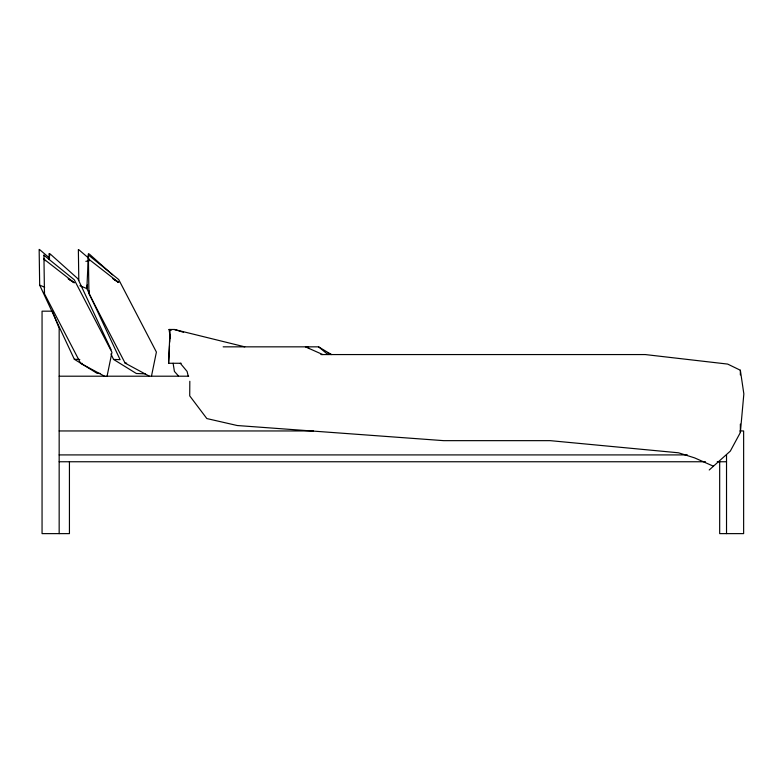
<?xml version="1.0" encoding="UTF-8"?>
<svg xmlns="http://www.w3.org/2000/svg" width="783" height="783" viewBox="0 0 783 783"><rect width="100%" height="100%" fill="white"/><g stroke="black" fill="none" stroke-linecap="round" stroke-linejoin="round"><path stroke-width="1.17" d="M189.819 381.262L189.721 395.875L206.839 418.562L237.22 425.521L443.687 440.653L550.263 440.653L678.499 452.799L694.57 457.869L713.44 466.208M181.147 363.273L168.609 363.273L170.058 329.477M48.957 259.535L49.231 253.516L49.809 255.855M88.44 253.663L86.864 288.584L120.102 359.671L113.535 359.417L110.951 353.887M168.609 363.273L169.519 345.685M169.696 342.171L170.058 335.144M709.212 469.996L730.314 451.106L740.356 432.51L743.85 393.908L740.356 370.242L727.681 364.085L645.28 354.562L320.922 354.562M87.295 284.943L86.864 288.584L79.876 285.717M107.026 376.437L111.959 352.301L74.238 279.756L43.917 255.219M151.471 376.202L156.404 352.076L118.683 279.531L88.371 254.984M85.856 261.316L89.096 260.847M170.371 337.923L169.05 329.477L174.325 329.477L244.776 346.84M223.145 346.84L318.573 346.84L331.424 354.562L328.097 353.016M88.371 254.837L88.919 293.527L125.104 363.116L126.64 363.116M43.917 255.072L44.465 293.762L80.649 363.351L82.186 363.351M59.165 376.202L188.683 376.202M59.165 430.953L313.396 430.953M739.964 430.953L743.635 430.953L743.635 533.624L719.675 533.624L719.675 461.755M59.165 454.913L687.405 454.913M59.165 461.755L705.512 461.755M717.238 461.755L726.526 461.755M39.15 249.376L39.679 285.159L74.336 359.27L79.807 359.485M145.305 373.853L136.34 373.501L113.535 359.417M100.498 373.491L97.131 373.354L74.336 359.27M169.05 329.477L171.389 330.132M174.325 329.477L183.574 332.305M39.679 285.159L44.66 287.214M305.439 346.84L322.762 354.562M125.104 363.116L149.377 376.202M80.649 363.351L104.932 376.437M113.623 279.218L118.683 282.477L88.371 258.87M68.16 278.797L74.238 282.712L43.917 259.104M112.732 278.601L118.683 282.477M69.276 279.482L74.238 282.712M318.573 346.84L327.969 354.562M78.77 249.689L88.87 258.312M39.561 249.542L49.662 258.165M89.252 253.995L112.566 274.833M50.043 253.849L77.84 278.689L111.088 349.776M307.465 346.84L309.04 348.552M307.562 346.84L309.119 348.552M178.397 375.889L174.413 371.416L173.112 363.273M180.305 363.273L187.078 371.416L188.194 375.967M88.371 258.566L89.507 260.553M43.917 258.801L45.052 260.788M78.359 249.523L78.809 280.539M740.356 370.242L740.356 374.92M740.356 424.092L740.356 432.51M726.526 454.913L726.526 533.624M88.919 290.571L88.919 293.527M69.433 461.755L69.433 533.624L42.057 533.624L42.057 311.174L52.324 311.174L59.165 328.292L59.165 533.624M44.465 290.806L44.465 293.762"/></g></svg>
